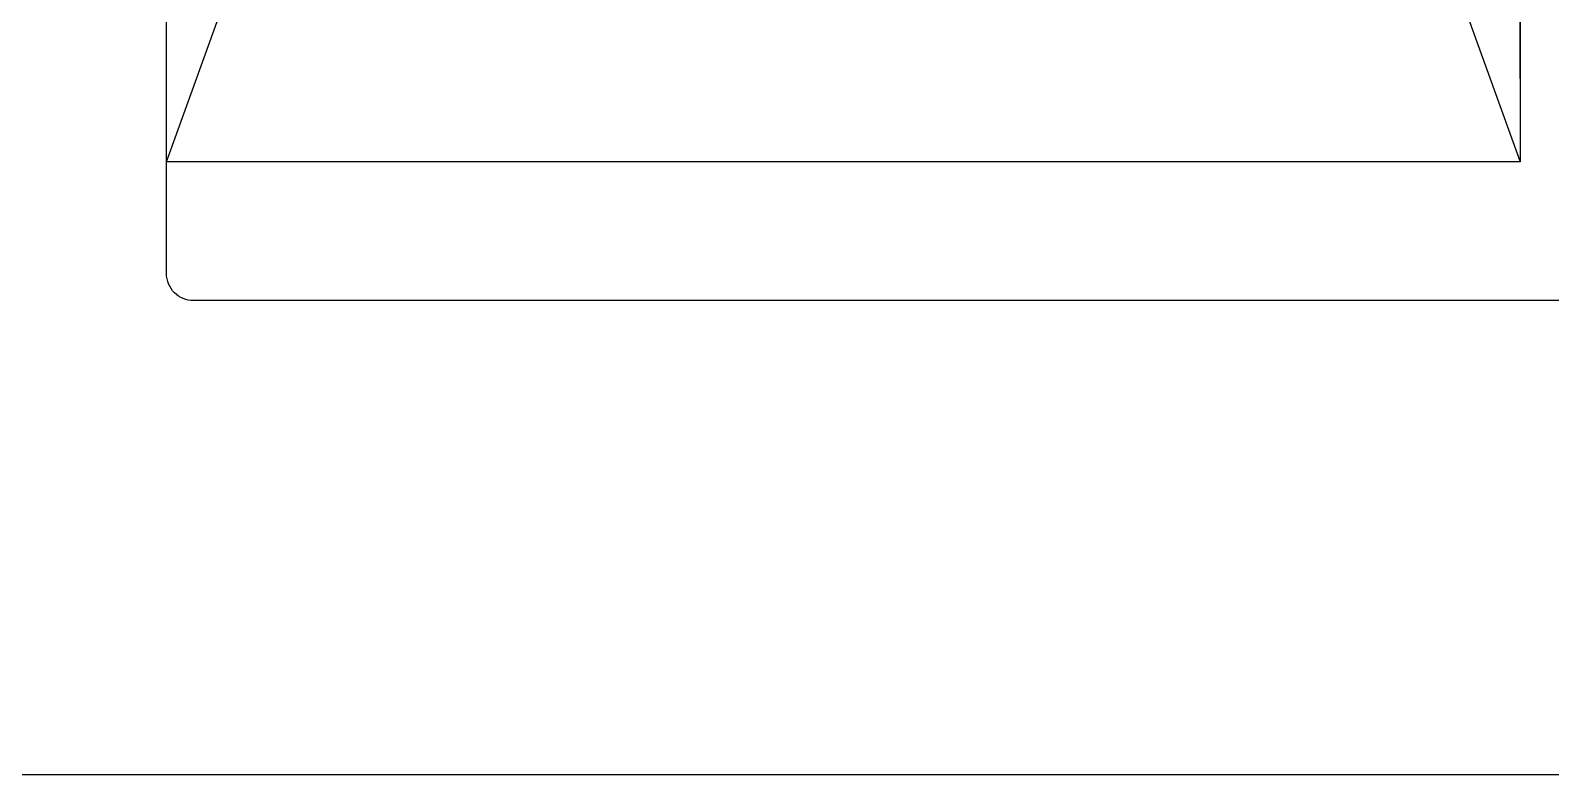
# Model space of a CAD drawing. Extents: x -138 to 168, y -127 to 80.
# Drawn here: x 11.4 to 11.961, y 52.272 to 52.547 of the extents above; entities that cross this region are included whole.
import ezdxf

# ---------------------------------------------------------------- set-up
doc = ezdxf.new("R2010")
doc.units = 0
doc.header["$MEASUREMENT"] = 0
doc.layers.get('0').update_dxf_attribs({"linetype": 'CONTINUOUS'})
doc.layers.add('FRAME', color=1, linetype='CONTINUOUS')
doc.layers.add('GLASS', color=7, linetype='CONTINUOUS')

# ---------------------------------------------------------------- blocks, each defined once
blk = doc.blocks.new('3809 BLOCK FRAME')
for points in [[(-0.831, 0.343, -0.414214), (-0.8, 0.374), (-0.72866, 0.374, -0.5024), (-0.69897, 0.33409, 0.280293), (-0.66146, 0.19025, 0.498955), (-0.61253, 0.19797), (-0.61253, 0.19797, 0.334263), (-0.61834, 0.2348, -2.470836), (-0.50566, 0.2348, 0.334263), (-0.51147, 0.19797, 0.498955), (-0.46254, 0.19025, 0.280293), (-0.42503, 0.33409, -0.5024), (-0.39534, 0.374), (-0.106, 0.374, -0.414214), (-0.075, 0.343), (-0.075, 0.093, -0.414214), (-0.106, 0.062), (-0.219, 0.062, 0.414214), (-0.25, 0.031, 0.414214), (-0.219, 0), (0, 0), (0, 1.423, 0.414214)], [(-0.175, 1.1965), (-0.175, 0.464, -0.414214), (-0.185, 0.454), (-1.078, 0.454), (-1.093, 0.439)]]:
    blk.add_lwpolyline(points, format="xyb")

msp = doc.modelspace()

# ---------------------------------------------------------------- linework, layer by layer
at = {"layer": 'GLASS'}
for p, q in [((11.44991, 52.49828), (11.44991, 53.88401)), ((11.44991, 53.88401), (11.94991, 52.49828)), ((11.44991, 52.49828), (11.94991, 53.88401)), ((11.94991, 53.88401), (11.94991, 52.49828)), ((11.94991, 52.52903), (11.94991, 53.86161)), ((11.94991, 52.49828), (11.44991, 52.49828))]:
    msp.add_line(p, q, dxfattribs=at)

# ---------------------------------------------------------------- block references
at = {"layer": 'FRAME', "rotation": 269.9999999999998}
msp.add_blockref('3809 BLOCK FRAME', (10.99591, 52.27201), dxfattribs=at)

doc.saveas('drawing.dxf')
